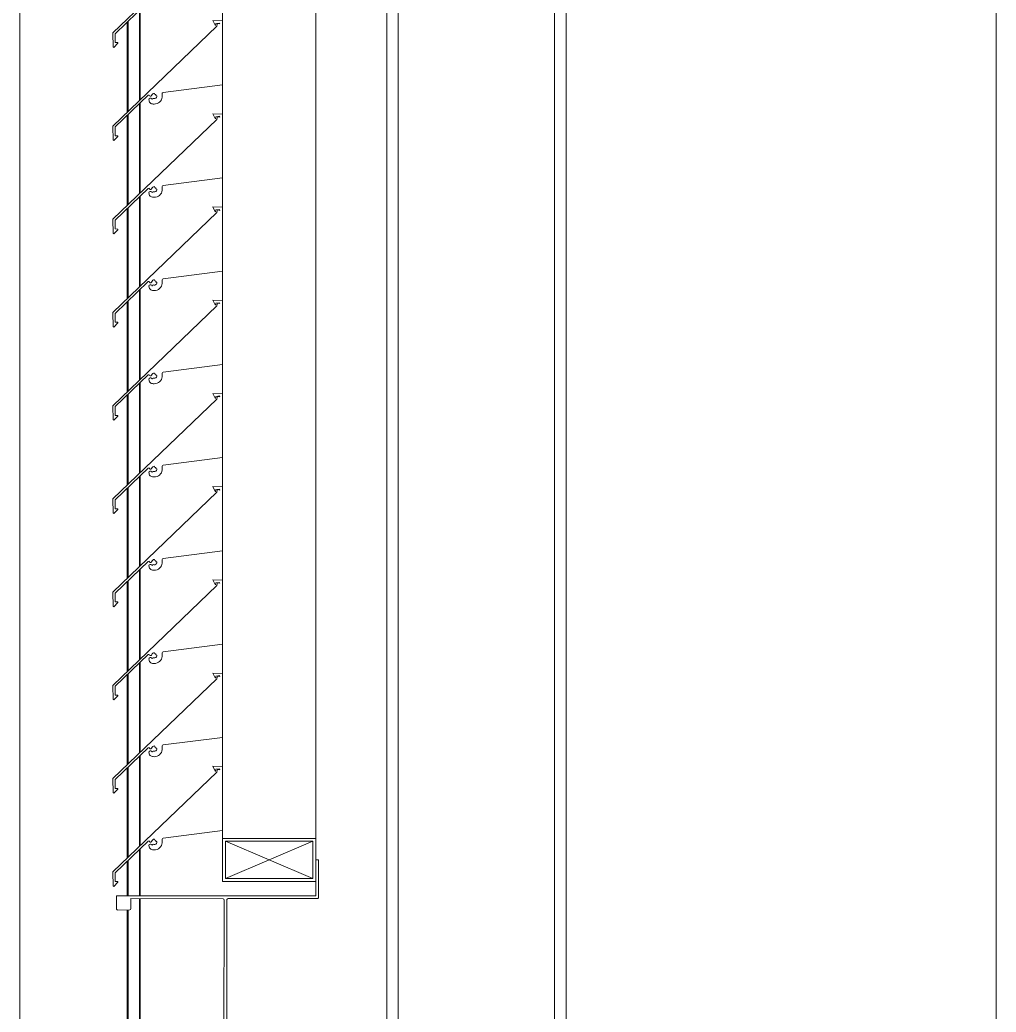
# Model space of a CAD drawing. Header units: millimetres. Extents: x -220592 to 404889, y -217665 to 38245.
# Drawn here: x -984.82 to -978.01, y -1180.74 to -1173.82 of the extents above; entities that cross this region are included whole.
import ezdxf

# ---------------------------------------------------------------- set-up
doc = ezdxf.new("R2010")
doc.units = ezdxf.units.MM
doc.linetypes.add('XKITLINE00', pattern=[0])
doc.layers.add('000 - 0_HIDE_OBJ_FRAMING_DEF_SUB_1', color=7, linetype='Continuous')
doc.layers.add('Part', color=7, linetype='Continuous', lineweight=0)

# ---------------------------------------------------------------- blocks, each defined once
blk = doc.blocks.new('*A13471')
at = {"layer": '000 - 0_HIDE_OBJ_FRAMING_DEF_SUB_1', "color": 7, "linetype": 'XKITLINE00', "lineweight": 0}
blk.add_line((-166.903352, 214.690805), (-166.903352, 242.6885), dxfattribs=at)
blk = doc.blocks.new('*A13473')
at = {"layer": '000 - 0_HIDE_OBJ_FRAMING_DEF_SUB_1', "color": 7, "linetype": 'XKITLINE00', "lineweight": 0}
blk.add_line((-166.903352, 214.690805), (-166.903349, 247.090805), dxfattribs=at)
blk = doc.blocks.new('*A14729')
at = {"layer": 'Part', "color": 7, "linetype": 'XKITLINE00', "lineweight": 0}
for p, q in [((-171.648652, 229.556249), (-171.648652, 242.756135)), ((-172.298652, 242.406131), (-172.298652, 242.610427)), ((-172.298652, 241.756131), (-172.298652, 241.960427)), ((-172.298652, 241.106131), (-172.298652, 241.310427)), ((-172.298652, 240.456131), (-172.298652, 240.660427)), ((-172.298652, 239.806131), (-172.298652, 240.010427)), ((-172.298652, 239.156131), (-172.298652, 239.360427)), ((-172.298652, 238.506131), (-172.298652, 238.710427)), ((-172.298652, 237.856131), (-172.298652, 238.060427)), ((-172.298652, 237.206131), (-172.298652, 237.410427)), ((-172.298652, 236.556131), (-172.298652, 236.760427)), ((-172.298652, 235.906131), (-172.298652, 236.110427)), ((-172.298652, 235.256131), (-172.298652, 235.460427)), ((-172.298652, 234.606131), (-172.298652, 234.810427)), ((-172.298652, 233.956131), (-172.298652, 234.160427)), ((-172.298652, 233.306131), (-172.298652, 233.510427)), ((-172.298652, 232.656131), (-172.298652, 232.860427)), ((-172.298652, 232.006131), (-172.298652, 232.210427)), ((-172.298652, 231.356131), (-172.298652, 231.560427)), ((-172.298652, 230.706131), (-172.298652, 230.910427)), ((-172.298652, 230.056131), (-172.298652, 230.260427)), ((-172.298652, 229.556249), (-172.298652, 229.610427))]:
    blk.add_line(p, q, dxfattribs=at)
blk = doc.blocks.new('*A14736')
at = {"layer": '000 - 0_HIDE_OBJ_FRAMING_DEF_SUB_1', "color": 7, "linetype": 'XKITLINE00', "lineweight": 0}
for p, q in [((-171.153485, 242.190805), (-171.153485, 214.940805)), ((-171.073485, 214.940805), (-171.073485, 242.190805)), ((-169.983485, 214.940805), (-169.983485, 242.190805)), ((-169.903485, 218.690805), (-169.903485, 238.690805))]:
    blk.add_line(p, q, dxfattribs=at)
blk = doc.blocks.new('*A14738')
at = {"layer": 'Part', "color": 7, "linetype": 'XKITLINE00', "lineweight": 0}
for p, q in [((-172.338255, 230.668789), (-173.063377, 229.972543)), ((-172.298462, 230.706123), (-172.366148, 230.708745)), ((-172.366148, 230.708745), (-172.350613, 230.675258)), ((-172.350613, 230.675258), (-172.34549, 230.67567)), ((-172.34549, 230.67567), (-172.345361, 230.687861)), ((-172.345361, 230.687861), (-172.320378, 230.691001)), ((-172.335358, 230.687332), (-172.338255, 230.668789)), ((-172.335358, 230.687332), (-172.318342, 230.684428)), ((-172.320378, 230.691001), (-172.318342, 230.684428)), ((-172.298455, 230.260453), (-172.298462, 230.706123)), ((-172.712461, 230.207423), (-172.298455, 230.260453)), ((-173.048341, 229.966176), (-172.817326, 230.187579)), ((-172.817326, 230.187579), (-172.812166, 230.188671)), ((-172.812166, 230.188671), (-172.808512, 230.184044)), ((-172.808512, 230.184044), (-172.804048, 230.18019)), ((-172.798154, 230.180396), (-172.793971, 230.184553)), ((-172.793971, 230.184553), (-172.790857, 230.192126)), ((-172.790857, 230.192126), (-172.78619, 230.196913)), ((-172.78619, 230.196913), (-172.780114, 230.199703)), ((-172.780114, 230.199703), (-172.773442, 230.200125)), ((-172.773442, 230.200125), (-172.77112, 230.192735)), ((-172.77112, 230.192735), (-172.763955, 230.191791)), ((-172.763955, 230.191791), (-172.765124, 230.184731)), ((-172.765124, 230.184731), (-172.757418, 230.183625)), ((-172.720912, 230.195159), (-172.720672, 230.200681)), ((-172.719426, 230.185025), (-172.720912, 230.195159)), ((-172.720672, 230.200681), (-172.717536, 230.205233)), ((-172.719801, 230.174789), (-172.719426, 230.185025)), ((-172.717536, 230.205233), (-172.712461, 230.207423)), ((-172.810019, 230.162761), (-172.812659, 230.157287)), ((-172.812659, 230.157287), (-172.812163, 230.149517)), ((-172.812163, 230.149517), (-172.810428, 230.144021)), ((-172.810428, 230.144021), (-172.807674, 230.138958)), ((-172.804875, 230.165998), (-172.810019, 230.162761)), ((-172.807674, 230.138958), (-172.804002, 230.134515)), ((-172.798797, 230.16601), (-172.804875, 230.165998)), ((-172.804048, 230.18019), (-172.798154, 230.180396)), ((-172.804002, 230.134515), (-172.799549, 230.130857)), ((-172.799549, 230.130857), (-172.794479, 230.128117)), ((-172.793641, 230.162792), (-172.798797, 230.16601)), ((-172.794479, 230.128117), (-172.788978, 230.126398)), ((-172.790699, 230.15732), (-172.793641, 230.162792)), ((-172.788669, 230.162301), (-172.790699, 230.15732)), ((-172.788978, 230.126398), (-172.78325, 230.125762)), ((-172.783858, 230.164708), (-172.788669, 230.162301)), ((-172.77794, 230.163803), (-172.783858, 230.164708)), ((-172.78325, 230.125762), (-172.776451, 230.125664)), ((-172.77144, 230.164147), (-172.77794, 230.163803)), ((-172.776451, 230.125664), (-172.766238, 230.126449)), ((-172.765472, 230.166745), (-172.77144, 230.164147)), ((-172.766238, 230.126449), (-172.756337, 230.129072)), ((-172.76079, 230.171267), (-172.765472, 230.166745)), ((-172.757988, 230.177141), (-172.76079, 230.171267)), ((-172.757418, 230.183625), (-172.757988, 230.177141)), ((-172.756337, 230.129072), (-172.747074, 230.133445)), ((-172.747074, 230.133445), (-172.738758, 230.139423)), ((-172.738758, 230.139423), (-172.731662, 230.14681)), ((-172.731662, 230.14681), (-172.726022, 230.15536)), ((-172.726022, 230.15536), (-172.722024, 230.16479)), ((-172.722024, 230.16479), (-172.719801, 230.174789)), ((-173.063377, 229.972543), (-173.062824, 229.873392)), ((-173.047999, 229.90483), (-173.048341, 229.966176)), ((-173.062824, 229.873392), (-173.058143, 229.870923)), ((-173.058143, 229.870923), (-173.029494, 229.899812)), ((-173.030579, 229.904733), (-173.047999, 229.90483)), ((-173.029494, 229.899812), (-173.030579, 229.904733))]:
    blk.add_line(p, q, dxfattribs=at)
blk = doc.blocks.new('*A14739')
at = {"layer": 'Part', "color": 7, "linetype": 'XKITLINE00', "lineweight": 0}
for p, q in [((-172.338255, 231.318789), (-173.063377, 230.622543)), ((-172.298462, 231.356123), (-172.366148, 231.358745)), ((-172.366148, 231.358745), (-172.350613, 231.325258)), ((-172.350613, 231.325258), (-172.34549, 231.32567)), ((-172.34549, 231.32567), (-172.345361, 231.337861)), ((-172.345361, 231.337861), (-172.320378, 231.341001)), ((-172.335358, 231.337332), (-172.338255, 231.318789)), ((-172.335358, 231.337332), (-172.318342, 231.334428)), ((-172.320378, 231.341001), (-172.318342, 231.334428)), ((-172.298455, 230.910453), (-172.298462, 231.356123)), ((-172.712461, 230.857423), (-172.298455, 230.910453)), ((-173.048341, 230.616176), (-172.817326, 230.837579)), ((-172.817326, 230.837579), (-172.812166, 230.838671)), ((-172.810019, 230.812761), (-172.812659, 230.807287)), ((-172.812659, 230.807287), (-172.812163, 230.799517)), ((-172.812166, 230.838671), (-172.808512, 230.834044)), ((-172.804875, 230.815998), (-172.810019, 230.812761)), ((-172.808512, 230.834044), (-172.804048, 230.83019)), ((-172.798797, 230.81601), (-172.804875, 230.815998)), ((-172.804048, 230.83019), (-172.798154, 230.830396)), ((-172.793641, 230.812792), (-172.798797, 230.81601)), ((-172.798154, 230.830396), (-172.793971, 230.834553)), ((-172.793971, 230.834553), (-172.790857, 230.842126)), ((-172.790699, 230.80732), (-172.793641, 230.812792)), ((-172.790857, 230.842126), (-172.78619, 230.846913)), ((-172.788669, 230.812301), (-172.790699, 230.80732)), ((-172.783858, 230.814708), (-172.788669, 230.812301)), ((-172.78619, 230.846913), (-172.780114, 230.849703)), ((-172.77794, 230.813803), (-172.783858, 230.814708)), ((-172.780114, 230.849703), (-172.773442, 230.850125)), ((-172.77144, 230.814147), (-172.77794, 230.813803)), ((-172.773442, 230.850125), (-172.77112, 230.842735)), ((-172.765472, 230.816745), (-172.77144, 230.814147)), ((-172.77112, 230.842735), (-172.763955, 230.841791)), ((-172.76079, 230.821267), (-172.765472, 230.816745)), ((-172.763955, 230.841791), (-172.765124, 230.834731)), ((-172.765124, 230.834731), (-172.757418, 230.833625)), ((-172.757988, 230.827141), (-172.76079, 230.821267)), ((-172.757418, 230.833625), (-172.757988, 230.827141)), ((-172.726022, 230.80536), (-172.722024, 230.81479)), ((-172.722024, 230.81479), (-172.719801, 230.824789)), ((-172.720912, 230.845159), (-172.720672, 230.850681)), ((-172.719426, 230.835025), (-172.720912, 230.845159)), ((-172.720672, 230.850681), (-172.717536, 230.855233)), ((-172.719801, 230.824789), (-172.719426, 230.835025)), ((-172.717536, 230.855233), (-172.712461, 230.857423)), ((-172.812163, 230.799517), (-172.810428, 230.794021)), ((-172.810428, 230.794021), (-172.807674, 230.788958)), ((-172.807674, 230.788958), (-172.804002, 230.784515)), ((-172.804002, 230.784515), (-172.799549, 230.780857)), ((-172.799549, 230.780857), (-172.794479, 230.778117)), ((-172.794479, 230.778117), (-172.788978, 230.776398)), ((-172.788978, 230.776398), (-172.78325, 230.775762)), ((-172.78325, 230.775762), (-172.776451, 230.775664)), ((-172.776451, 230.775664), (-172.766238, 230.776449)), ((-172.766238, 230.776449), (-172.756337, 230.779072)), ((-172.756337, 230.779072), (-172.747074, 230.783445)), ((-172.747074, 230.783445), (-172.738758, 230.789423)), ((-172.738758, 230.789423), (-172.731662, 230.79681)), ((-172.731662, 230.79681), (-172.726022, 230.80536)), ((-173.063377, 230.622543), (-173.062824, 230.523392)), ((-173.047999, 230.55483), (-173.048341, 230.616176)), ((-173.058143, 230.520923), (-173.029494, 230.549812)), ((-173.030579, 230.554733), (-173.047999, 230.55483)), ((-173.029494, 230.549812), (-173.030579, 230.554733)), ((-173.062824, 230.523392), (-173.058143, 230.520923))]:
    blk.add_line(p, q, dxfattribs=at)
blk = doc.blocks.new('*A14740')
at = {"layer": 'Part', "color": 7, "linetype": 'XKITLINE00', "lineweight": 0}
for p, q in [((-172.298462, 232.006123), (-172.366148, 232.008745)), ((-172.366148, 232.008745), (-172.350613, 231.975258)), ((-172.34549, 231.97567), (-172.345361, 231.987861)), ((-172.345361, 231.987861), (-172.320378, 231.991001)), ((-172.335358, 231.987332), (-172.338255, 231.968789)), ((-172.335358, 231.987332), (-172.318342, 231.984428)), ((-172.320378, 231.991001), (-172.318342, 231.984428)), ((-172.298455, 231.560453), (-172.298462, 232.006123)), ((-172.338255, 231.968789), (-173.063377, 231.272543)), ((-172.350613, 231.975258), (-172.34549, 231.97567)), ((-172.78619, 231.496913), (-172.780114, 231.499703)), ((-172.780114, 231.499703), (-172.773442, 231.500125)), ((-172.773442, 231.500125), (-172.77112, 231.492735)), ((-172.720912, 231.495159), (-172.720672, 231.500681)), ((-172.720672, 231.500681), (-172.717536, 231.505233)), ((-172.717536, 231.505233), (-172.712461, 231.507423)), ((-172.712461, 231.507423), (-172.298455, 231.560453)), ((-173.048341, 231.266176), (-172.817326, 231.487579)), ((-172.817326, 231.487579), (-172.812166, 231.488671)), ((-172.810019, 231.462761), (-172.812659, 231.457287)), ((-172.812659, 231.457287), (-172.812163, 231.449517)), ((-172.812166, 231.488671), (-172.808512, 231.484044)), ((-172.812163, 231.449517), (-172.810428, 231.444021)), ((-172.810428, 231.444021), (-172.807674, 231.438958)), ((-172.804875, 231.465998), (-172.810019, 231.462761)), ((-172.808512, 231.484044), (-172.804048, 231.48019)), ((-172.807674, 231.438958), (-172.804002, 231.434515)), ((-172.798797, 231.46601), (-172.804875, 231.465998)), ((-172.804048, 231.48019), (-172.798154, 231.480396)), ((-172.804002, 231.434515), (-172.799549, 231.430857)), ((-172.799549, 231.430857), (-172.794479, 231.428117)), ((-172.793641, 231.462792), (-172.798797, 231.46601)), ((-172.798154, 231.480396), (-172.793971, 231.484553)), ((-172.793971, 231.484553), (-172.790857, 231.492126)), ((-172.790699, 231.45732), (-172.793641, 231.462792)), ((-172.790857, 231.492126), (-172.78619, 231.496913)), ((-172.788669, 231.462301), (-172.790699, 231.45732)), ((-172.783858, 231.464708), (-172.788669, 231.462301)), ((-172.77794, 231.463803), (-172.783858, 231.464708)), ((-172.77144, 231.464147), (-172.77794, 231.463803)), ((-172.765472, 231.466745), (-172.77144, 231.464147)), ((-172.77112, 231.492735), (-172.763955, 231.491791)), ((-172.76079, 231.471267), (-172.765472, 231.466745)), ((-172.763955, 231.491791), (-172.765124, 231.484731)), ((-172.765124, 231.484731), (-172.757418, 231.483625)), ((-172.757988, 231.477141), (-172.76079, 231.471267)), ((-172.757418, 231.483625), (-172.757988, 231.477141)), ((-172.756337, 231.429072), (-172.747074, 231.433445)), ((-172.747074, 231.433445), (-172.738758, 231.439423)), ((-172.738758, 231.439423), (-172.731662, 231.44681)), ((-172.731662, 231.44681), (-172.726022, 231.45536)), ((-172.726022, 231.45536), (-172.722024, 231.46479)), ((-172.722024, 231.46479), (-172.719801, 231.474789)), ((-172.719426, 231.485025), (-172.720912, 231.495159)), ((-172.719801, 231.474789), (-172.719426, 231.485025)), ((-172.794479, 231.428117), (-172.788978, 231.426398)), ((-172.788978, 231.426398), (-172.78325, 231.425762)), ((-172.78325, 231.425762), (-172.776451, 231.425664)), ((-172.776451, 231.425664), (-172.766238, 231.426449)), ((-172.766238, 231.426449), (-172.756337, 231.429072)), ((-173.063377, 231.272543), (-173.062824, 231.173392)), ((-173.047999, 231.20483), (-173.048341, 231.266176)), ((-173.062824, 231.173392), (-173.058143, 231.170923)), ((-173.058143, 231.170923), (-173.029494, 231.199812)), ((-173.030579, 231.204733), (-173.047999, 231.20483)), ((-173.029494, 231.199812), (-173.030579, 231.204733))]:
    blk.add_line(p, q, dxfattribs=at)
blk = doc.blocks.new('*A14741')
at = {"layer": 'Part', "color": 7, "linetype": 'XKITLINE00', "lineweight": 0}
for p, q in [((-172.338255, 232.618789), (-173.063377, 231.922543)), ((-172.298462, 232.656123), (-172.366148, 232.658745)), ((-172.366148, 232.658745), (-172.350613, 232.625258)), ((-172.350613, 232.625258), (-172.34549, 232.62567)), ((-172.34549, 232.62567), (-172.345361, 232.637861)), ((-172.345361, 232.637861), (-172.320378, 232.641001)), ((-172.335358, 232.637332), (-172.338255, 232.618789)), ((-172.335358, 232.637332), (-172.318342, 232.634428)), ((-172.320378, 232.641001), (-172.318342, 232.634428)), ((-172.298455, 232.210453), (-172.298462, 232.656123)), ((-172.712461, 232.157423), (-172.298455, 232.210453)), ((-173.048341, 231.916176), (-172.817326, 232.137579)), ((-172.817326, 232.137579), (-172.812166, 232.138671)), ((-172.812166, 232.138671), (-172.808512, 232.134044)), ((-172.808512, 232.134044), (-172.804048, 232.13019)), ((-172.804048, 232.13019), (-172.798154, 232.130396)), ((-172.798154, 232.130396), (-172.793971, 232.134553)), ((-172.793971, 232.134553), (-172.790857, 232.142126)), ((-172.790857, 232.142126), (-172.78619, 232.146913)), ((-172.78619, 232.146913), (-172.780114, 232.149703)), ((-172.780114, 232.149703), (-172.773442, 232.150125)), ((-172.773442, 232.150125), (-172.77112, 232.142735)), ((-172.77112, 232.142735), (-172.763955, 232.141791)), ((-172.76079, 232.121267), (-172.765472, 232.116745)), ((-172.763955, 232.141791), (-172.765124, 232.134731)), ((-172.765124, 232.134731), (-172.757418, 232.133625)), ((-172.757988, 232.127141), (-172.76079, 232.121267)), ((-172.757418, 232.133625), (-172.757988, 232.127141)), ((-172.722024, 232.11479), (-172.719801, 232.124789)), ((-172.720912, 232.145159), (-172.720672, 232.150681)), ((-172.719426, 232.135025), (-172.720912, 232.145159)), ((-172.720672, 232.150681), (-172.717536, 232.155233)), ((-172.719801, 232.124789), (-172.719426, 232.135025)), ((-172.717536, 232.155233), (-172.712461, 232.157423)), ((-172.810019, 232.112761), (-172.812659, 232.107287)), ((-172.812659, 232.107287), (-172.812163, 232.099517)), ((-172.812163, 232.099517), (-172.810428, 232.094021)), ((-172.810428, 232.094021), (-172.807674, 232.088958)), ((-172.804875, 232.115998), (-172.810019, 232.112761)), ((-172.807674, 232.088958), (-172.804002, 232.084515)), ((-172.798797, 232.11601), (-172.804875, 232.115998)), ((-172.804002, 232.084515), (-172.799549, 232.080857)), ((-172.799549, 232.080857), (-172.794479, 232.078117)), ((-172.793641, 232.112792), (-172.798797, 232.11601)), ((-172.794479, 232.078117), (-172.788978, 232.076398)), ((-172.790699, 232.10732), (-172.793641, 232.112792)), ((-172.788669, 232.112301), (-172.790699, 232.10732)), ((-172.788978, 232.076398), (-172.78325, 232.075762)), ((-172.783858, 232.114708), (-172.788669, 232.112301)), ((-172.77794, 232.113803), (-172.783858, 232.114708)), ((-172.78325, 232.075762), (-172.776451, 232.075664)), ((-172.77144, 232.114147), (-172.77794, 232.113803)), ((-172.776451, 232.075664), (-172.766238, 232.076449)), ((-172.765472, 232.116745), (-172.77144, 232.114147)), ((-172.766238, 232.076449), (-172.756337, 232.079072)), ((-172.756337, 232.079072), (-172.747074, 232.083445)), ((-172.747074, 232.083445), (-172.738758, 232.089423)), ((-172.738758, 232.089423), (-172.731662, 232.09681)), ((-172.731662, 232.09681), (-172.726022, 232.10536)), ((-172.726022, 232.10536), (-172.722024, 232.11479)), ((-173.063377, 231.922543), (-173.062824, 231.823392)), ((-173.047999, 231.85483), (-173.048341, 231.916176)), ((-173.058143, 231.820923), (-173.029494, 231.849812)), ((-173.030579, 231.854733), (-173.047999, 231.85483)), ((-173.029494, 231.849812), (-173.030579, 231.854733)), ((-173.062824, 231.823392), (-173.058143, 231.820923))]:
    blk.add_line(p, q, dxfattribs=at)
blk = doc.blocks.new('*A14742')
at = {"layer": 'Part', "color": 7, "linetype": 'XKITLINE00', "lineweight": 0}
for p, q in [((-172.298462, 233.306123), (-172.366148, 233.308745)), ((-172.366148, 233.308745), (-172.350613, 233.275258)), ((-172.298455, 232.860453), (-172.298462, 233.306123)), ((-172.338255, 233.268789), (-173.063377, 232.572543)), ((-172.350613, 233.275258), (-172.34549, 233.27567)), ((-172.34549, 233.27567), (-172.345361, 233.287861)), ((-172.345361, 233.287861), (-172.320378, 233.291001)), ((-172.335358, 233.287332), (-172.338255, 233.268789)), ((-172.335358, 233.287332), (-172.318342, 233.284428)), ((-172.320378, 233.291001), (-172.318342, 233.284428)), ((-172.712461, 232.807423), (-172.298455, 232.860453)), ((-173.048341, 232.566176), (-172.817326, 232.787579)), ((-172.817326, 232.787579), (-172.812166, 232.788671)), ((-172.810019, 232.762761), (-172.812659, 232.757287)), ((-172.812659, 232.757287), (-172.812163, 232.749517)), ((-172.812166, 232.788671), (-172.808512, 232.784044)), ((-172.812163, 232.749517), (-172.810428, 232.744021)), ((-172.810428, 232.744021), (-172.807674, 232.738958)), ((-172.804875, 232.765998), (-172.810019, 232.762761)), ((-172.808512, 232.784044), (-172.804048, 232.78019)), ((-172.798797, 232.76601), (-172.804875, 232.765998)), ((-172.804048, 232.78019), (-172.798154, 232.780396)), ((-172.793641, 232.762792), (-172.798797, 232.76601)), ((-172.798154, 232.780396), (-172.793971, 232.784553)), ((-172.793971, 232.784553), (-172.790857, 232.792126)), ((-172.790699, 232.75732), (-172.793641, 232.762792)), ((-172.790857, 232.792126), (-172.78619, 232.796913)), ((-172.788669, 232.762301), (-172.790699, 232.75732)), ((-172.783858, 232.764708), (-172.788669, 232.762301)), ((-172.78619, 232.796913), (-172.780114, 232.799703)), ((-172.77794, 232.763803), (-172.783858, 232.764708)), ((-172.780114, 232.799703), (-172.773442, 232.800125)), ((-172.77144, 232.764147), (-172.77794, 232.763803)), ((-172.773442, 232.800125), (-172.77112, 232.792735)), ((-172.765472, 232.766745), (-172.77144, 232.764147)), ((-172.77112, 232.792735), (-172.763955, 232.791791)), ((-172.76079, 232.771267), (-172.765472, 232.766745)), ((-172.763955, 232.791791), (-172.765124, 232.784731)), ((-172.765124, 232.784731), (-172.757418, 232.783625)), ((-172.757988, 232.777141), (-172.76079, 232.771267)), ((-172.757418, 232.783625), (-172.757988, 232.777141)), ((-172.738758, 232.739423), (-172.731662, 232.74681)), ((-172.731662, 232.74681), (-172.726022, 232.75536)), ((-172.726022, 232.75536), (-172.722024, 232.76479)), ((-172.722024, 232.76479), (-172.719801, 232.774789)), ((-172.720912, 232.795159), (-172.720672, 232.800681)), ((-172.719426, 232.785025), (-172.720912, 232.795159)), ((-172.720672, 232.800681), (-172.717536, 232.805233)), ((-172.719801, 232.774789), (-172.719426, 232.785025)), ((-172.717536, 232.805233), (-172.712461, 232.807423)), ((-172.807674, 232.738958), (-172.804002, 232.734515)), ((-172.804002, 232.734515), (-172.799549, 232.730857)), ((-172.799549, 232.730857), (-172.794479, 232.728117)), ((-172.794479, 232.728117), (-172.788978, 232.726398)), ((-172.788978, 232.726398), (-172.78325, 232.725762)), ((-172.78325, 232.725762), (-172.776451, 232.725664)), ((-172.776451, 232.725664), (-172.766238, 232.726449)), ((-172.766238, 232.726449), (-172.756337, 232.729072)), ((-172.756337, 232.729072), (-172.747074, 232.733445)), ((-172.747074, 232.733445), (-172.738758, 232.739423)), ((-173.063377, 232.572543), (-173.062824, 232.473392)), ((-173.047999, 232.50483), (-173.048341, 232.566176)), ((-173.062824, 232.473392), (-173.058143, 232.470923)), ((-173.058143, 232.470923), (-173.029494, 232.499812)), ((-173.030579, 232.504733), (-173.047999, 232.50483)), ((-173.029494, 232.499812), (-173.030579, 232.504733))]:
    blk.add_line(p, q, dxfattribs=at)
blk = doc.blocks.new('*A14743')
at = {"layer": 'Part', "color": 7, "linetype": 'XKITLINE00', "lineweight": 0}
for p, q in [((-172.298462, 233.956123), (-172.366148, 233.958745)), ((-172.366148, 233.958745), (-172.350613, 233.925258)), ((-172.350613, 233.925258), (-172.34549, 233.92567)), ((-172.34549, 233.92567), (-172.345361, 233.937861)), ((-172.345361, 233.937861), (-172.320378, 233.941001)), ((-172.335358, 233.937332), (-172.338255, 233.918789)), ((-172.335358, 233.937332), (-172.318342, 233.934428)), ((-172.320378, 233.941001), (-172.318342, 233.934428)), ((-172.298455, 233.510453), (-172.298462, 233.956123)), ((-172.338255, 233.918789), (-173.063377, 233.222543)), ((-172.712461, 233.457423), (-172.298455, 233.510453)), ((-173.048341, 233.216176), (-172.817326, 233.437579)), ((-172.817326, 233.437579), (-172.812166, 233.438671)), ((-172.812166, 233.438671), (-172.808512, 233.434044)), ((-172.793971, 233.434553), (-172.790857, 233.442126)), ((-172.790857, 233.442126), (-172.78619, 233.446913)), ((-172.78619, 233.446913), (-172.780114, 233.449703)), ((-172.780114, 233.449703), (-172.773442, 233.450125)), ((-172.773442, 233.450125), (-172.77112, 233.442735)), ((-172.77112, 233.442735), (-172.763955, 233.441791)), ((-172.763955, 233.441791), (-172.765124, 233.434731)), ((-172.720912, 233.445159), (-172.720672, 233.450681)), ((-172.719426, 233.435025), (-172.720912, 233.445159)), ((-172.720672, 233.450681), (-172.717536, 233.455233)), ((-172.717536, 233.455233), (-172.712461, 233.457423)), ((-172.810019, 233.412761), (-172.812659, 233.407287)), ((-172.812659, 233.407287), (-172.812163, 233.399517)), ((-172.812163, 233.399517), (-172.810428, 233.394021)), ((-172.810428, 233.394021), (-172.807674, 233.388958)), ((-172.804875, 233.415998), (-172.810019, 233.412761)), ((-172.808512, 233.434044), (-172.804048, 233.43019)), ((-172.807674, 233.388958), (-172.804002, 233.384515)), ((-172.798797, 233.41601), (-172.804875, 233.415998)), ((-172.804048, 233.43019), (-172.798154, 233.430396)), ((-172.804002, 233.384515), (-172.799549, 233.380857)), ((-172.799549, 233.380857), (-172.794479, 233.378117)), ((-172.793641, 233.412792), (-172.798797, 233.41601)), ((-172.798154, 233.430396), (-172.793971, 233.434553)), ((-172.794479, 233.378117), (-172.788978, 233.376398)), ((-172.790699, 233.40732), (-172.793641, 233.412792)), ((-172.788669, 233.412301), (-172.790699, 233.40732)), ((-172.788978, 233.376398), (-172.78325, 233.375762)), ((-172.783858, 233.414708), (-172.788669, 233.412301)), ((-172.77794, 233.413803), (-172.783858, 233.414708)), ((-172.78325, 233.375762), (-172.776451, 233.375664)), ((-172.77144, 233.414147), (-172.77794, 233.413803)), ((-172.776451, 233.375664), (-172.766238, 233.376449)), ((-172.765472, 233.416745), (-172.77144, 233.414147)), ((-172.766238, 233.376449), (-172.756337, 233.379072)), ((-172.76079, 233.421267), (-172.765472, 233.416745)), ((-172.765124, 233.434731), (-172.757418, 233.433625)), ((-172.757988, 233.427141), (-172.76079, 233.421267)), ((-172.757418, 233.433625), (-172.757988, 233.427141)), ((-172.756337, 233.379072), (-172.747074, 233.383445)), ((-172.747074, 233.383445), (-172.738758, 233.389423)), ((-172.738758, 233.389423), (-172.731662, 233.39681)), ((-172.731662, 233.39681), (-172.726022, 233.40536)), ((-172.726022, 233.40536), (-172.722024, 233.41479)), ((-172.722024, 233.41479), (-172.719801, 233.424789)), ((-172.719801, 233.424789), (-172.719426, 233.435025)), ((-173.063377, 233.222543), (-173.062824, 233.123392)), ((-173.047999, 233.15483), (-173.048341, 233.216176)), ((-173.062824, 233.123392), (-173.058143, 233.120923)), ((-173.058143, 233.120923), (-173.029494, 233.149812)), ((-173.030579, 233.154733), (-173.047999, 233.15483)), ((-173.029494, 233.149812), (-173.030579, 233.154733))]:
    blk.add_line(p, q, dxfattribs=at)
blk = doc.blocks.new('*A14744')
at = {"layer": 'Part', "color": 7, "linetype": 'XKITLINE00', "lineweight": 0}
for p, q in [((-172.338255, 234.568789), (-173.063377, 233.872543)), ((-172.298462, 234.606123), (-172.366148, 234.608745)), ((-172.366148, 234.608745), (-172.350613, 234.575258)), ((-172.350613, 234.575258), (-172.34549, 234.57567)), ((-172.34549, 234.57567), (-172.345361, 234.587861)), ((-172.345361, 234.587861), (-172.320378, 234.591001)), ((-172.335358, 234.587332), (-172.338255, 234.568789)), ((-172.335358, 234.587332), (-172.318342, 234.584428)), ((-172.320378, 234.591001), (-172.318342, 234.584428)), ((-172.298455, 234.160453), (-172.298462, 234.606123)), ((-172.712461, 234.107423), (-172.298455, 234.160453)), ((-173.048341, 233.866176), (-172.817326, 234.087579)), ((-172.817326, 234.087579), (-172.812166, 234.088671)), ((-172.810019, 234.062761), (-172.812659, 234.057287)), ((-172.812166, 234.088671), (-172.808512, 234.084044)), ((-172.804875, 234.065998), (-172.810019, 234.062761)), ((-172.808512, 234.084044), (-172.804048, 234.08019)), ((-172.798797, 234.06601), (-172.804875, 234.065998)), ((-172.804048, 234.08019), (-172.798154, 234.080396)), ((-172.793641, 234.062792), (-172.798797, 234.06601)), ((-172.798154, 234.080396), (-172.793971, 234.084553)), ((-172.793971, 234.084553), (-172.790857, 234.092126)), ((-172.790699, 234.05732), (-172.793641, 234.062792)), ((-172.790857, 234.092126), (-172.78619, 234.096913)), ((-172.788669, 234.062301), (-172.790699, 234.05732)), ((-172.783858, 234.064708), (-172.788669, 234.062301)), ((-172.78619, 234.096913), (-172.780114, 234.099703)), ((-172.77794, 234.063803), (-172.783858, 234.064708)), ((-172.780114, 234.099703), (-172.773442, 234.100125)), ((-172.77144, 234.064147), (-172.77794, 234.063803)), ((-172.773442, 234.100125), (-172.77112, 234.092735)), ((-172.765472, 234.066745), (-172.77144, 234.064147)), ((-172.77112, 234.092735), (-172.763955, 234.091791)), ((-172.76079, 234.071267), (-172.765472, 234.066745)), ((-172.763955, 234.091791), (-172.765124, 234.084731)), ((-172.765124, 234.084731), (-172.757418, 234.083625)), ((-172.757988, 234.077141), (-172.76079, 234.071267)), ((-172.757418, 234.083625), (-172.757988, 234.077141)), ((-172.726022, 234.05536), (-172.722024, 234.06479)), ((-172.722024, 234.06479), (-172.719801, 234.074789)), ((-172.720912, 234.095159), (-172.720672, 234.100681)), ((-172.719426, 234.085025), (-172.720912, 234.095159)), ((-172.720672, 234.100681), (-172.717536, 234.105233)), ((-172.719801, 234.074789), (-172.719426, 234.085025)), ((-172.717536, 234.105233), (-172.712461, 234.107423)), ((-172.812659, 234.057287), (-172.812163, 234.049517)), ((-172.812163, 234.049517), (-172.810428, 234.044021)), ((-172.810428, 234.044021), (-172.807674, 234.038958)), ((-172.807674, 234.038958), (-172.804002, 234.034515)), ((-172.804002, 234.034515), (-172.799549, 234.030857)), ((-172.799549, 234.030857), (-172.794479, 234.028117)), ((-172.794479, 234.028117), (-172.788978, 234.026398)), ((-172.788978, 234.026398), (-172.78325, 234.025762)), ((-172.78325, 234.025762), (-172.776451, 234.025664)), ((-172.776451, 234.025664), (-172.766238, 234.026449)), ((-172.766238, 234.026449), (-172.756337, 234.029072)), ((-172.756337, 234.029072), (-172.747074, 234.033445)), ((-172.747074, 234.033445), (-172.738758, 234.039423)), ((-172.738758, 234.039423), (-172.731662, 234.04681)), ((-172.731662, 234.04681), (-172.726022, 234.05536)), ((-173.063377, 233.872543), (-173.062824, 233.773392)), ((-173.047999, 233.80483), (-173.048341, 233.866176)), ((-173.058143, 233.770923), (-173.029494, 233.799812)), ((-173.030579, 233.804733), (-173.047999, 233.80483)), ((-173.029494, 233.799812), (-173.030579, 233.804733)), ((-173.062824, 233.773392), (-173.058143, 233.770923))]:
    blk.add_line(p, q, dxfattribs=at)
blk = doc.blocks.new('*A14745')
at = {"layer": 'Part', "color": 7, "linetype": 'XKITLINE00', "lineweight": 0}
for p, q in [((-172.298462, 235.256123), (-172.366148, 235.258745)), ((-172.366148, 235.258745), (-172.350613, 235.225258)), ((-172.34549, 235.22567), (-172.345361, 235.237861)), ((-172.345361, 235.237861), (-172.320378, 235.241001)), ((-172.335358, 235.237332), (-172.338255, 235.218789)), ((-172.335358, 235.237332), (-172.318342, 235.234428)), ((-172.320378, 235.241001), (-172.318342, 235.234428)), ((-172.298455, 234.810453), (-172.298462, 235.256123)), ((-172.338255, 235.218789), (-173.063377, 234.522543)), ((-172.350613, 235.225258), (-172.34549, 235.22567)), ((-172.720912, 234.745159), (-172.720672, 234.750681)), ((-172.720672, 234.750681), (-172.717536, 234.755233)), ((-172.717536, 234.755233), (-172.712461, 234.757423)), ((-172.712461, 234.757423), (-172.298455, 234.810453)), ((-173.048341, 234.516176), (-172.817326, 234.737579)), ((-172.817326, 234.737579), (-172.812166, 234.738671)), ((-172.810019, 234.712761), (-172.812659, 234.707287)), ((-172.812659, 234.707287), (-172.812163, 234.699517)), ((-172.812166, 234.738671), (-172.808512, 234.734044)), ((-172.812163, 234.699517), (-172.810428, 234.694021)), ((-172.810428, 234.694021), (-172.807674, 234.688958)), ((-172.804875, 234.715998), (-172.810019, 234.712761)), ((-172.808512, 234.734044), (-172.804048, 234.73019)), ((-172.807674, 234.688958), (-172.804002, 234.684515)), ((-172.798797, 234.71601), (-172.804875, 234.715998)), ((-172.804048, 234.73019), (-172.798154, 234.730396)), ((-172.804002, 234.684515), (-172.799549, 234.680857)), ((-172.793641, 234.712792), (-172.798797, 234.71601)), ((-172.798154, 234.730396), (-172.793971, 234.734553)), ((-172.793971, 234.734553), (-172.790857, 234.742126)), ((-172.790699, 234.70732), (-172.793641, 234.712792)), ((-172.790857, 234.742126), (-172.78619, 234.746913)), ((-172.788669, 234.712301), (-172.790699, 234.70732)), ((-172.783858, 234.714708), (-172.788669, 234.712301)), ((-172.78619, 234.746913), (-172.780114, 234.749703)), ((-172.77794, 234.713803), (-172.783858, 234.714708)), ((-172.780114, 234.749703), (-172.773442, 234.750125)), ((-172.77144, 234.714147), (-172.77794, 234.713803)), ((-172.773442, 234.750125), (-172.77112, 234.742735)), ((-172.765472, 234.716745), (-172.77144, 234.714147)), ((-172.77112, 234.742735), (-172.763955, 234.741791)), ((-172.76079, 234.721267), (-172.765472, 234.716745)), ((-172.763955, 234.741791), (-172.765124, 234.734731)), ((-172.765124, 234.734731), (-172.757418, 234.733625)), ((-172.757988, 234.727141), (-172.76079, 234.721267)), ((-172.757418, 234.733625), (-172.757988, 234.727141)), ((-172.756337, 234.679072), (-172.747074, 234.683445)), ((-172.747074, 234.683445), (-172.738758, 234.689423)), ((-172.738758, 234.689423), (-172.731662, 234.69681)), ((-172.731662, 234.69681), (-172.726022, 234.70536)), ((-172.726022, 234.70536), (-172.722024, 234.71479)), ((-172.722024, 234.71479), (-172.719801, 234.724789)), ((-172.719426, 234.735025), (-172.720912, 234.745159)), ((-172.719801, 234.724789), (-172.719426, 234.735025)), ((-172.799549, 234.680857), (-172.794479, 234.678117)), ((-172.794479, 234.678117), (-172.788978, 234.676398)), ((-172.788978, 234.676398), (-172.78325, 234.675762)), ((-172.78325, 234.675762), (-172.776451, 234.675664)), ((-172.776451, 234.675664), (-172.766238, 234.676449)), ((-172.766238, 234.676449), (-172.756337, 234.679072)), ((-173.063377, 234.522543), (-173.062824, 234.423392)), ((-173.047999, 234.45483), (-173.048341, 234.516176)), ((-173.062824, 234.423392), (-173.058143, 234.420923)), ((-173.058143, 234.420923), (-173.029494, 234.449812)), ((-173.030579, 234.454733), (-173.047999, 234.45483)), ((-173.029494, 234.449812), (-173.030579, 234.454733))]:
    blk.add_line(p, q, dxfattribs=at)
blk = doc.blocks.new('*A14746')
at = {"layer": 'Part', "color": 7, "linetype": 'XKITLINE00', "lineweight": 0}
for p, q in [((-172.298652, 229.256249), (-172.298652, 229.556249)), ((-171.648652, 229.556249), (-172.298652, 229.556249)), ((-172.278652, 229.276249), (-171.668652, 229.536249)), ((-172.278652, 229.536249), (-171.668652, 229.276249)), ((-172.278652, 229.276249), (-172.278652, 229.536249)), ((-172.278652, 229.536249), (-171.668652, 229.536249)), ((-171.668652, 229.536249), (-171.668652, 229.276249)), ((-171.648652, 229.256249), (-171.648652, 229.556249)), ((-172.298652, 229.256249), (-171.648652, 229.256249)), ((-171.668652, 229.276249), (-172.278652, 229.276249))]:
    blk.add_line(p, q, dxfattribs=at)
blk = doc.blocks.new('*A14747')
at = {"layer": 'Part', "color": 7, "linetype": 'XKITLINE00', "lineweight": 0}
for p, q in [((-171.648937, 229.40603), (-171.648981, 229.15603)), ((-171.628937, 229.406027), (-171.648937, 229.40603)), ((-171.628982, 229.146027), (-171.628937, 229.406027)), ((-171.648981, 229.15603), (-173.03898, 229.156273)), ((-173.03898, 229.156273), (-173.038236, 229.062446)), ((-172.938996, 229.066255), (-172.938984, 229.136255)), ((-172.938984, 229.136255), (-172.295157, 229.135382)), ((-172.295157, 229.135382), (-172.29067, 229.131698)), ((-172.29067, 229.131698), (-172.288986, 229.126142)), ((-172.288986, 229.126142), (-172.289912, 228.182315)), ((-172.26915, 228.186138), (-172.268986, 229.126138)), ((-172.268986, 229.126138), (-172.268224, 229.129965)), ((-172.268224, 229.129965), (-172.26454, 229.134452)), ((-172.26454, 229.134452), (-172.258984, 229.136137)), ((-172.258984, 229.136137), (-171.635157, 229.136789)), ((-171.635157, 229.136789), (-171.630669, 229.140471)), ((-171.630669, 229.140471), (-171.628982, 229.146027)), ((-173.038236, 229.062446), (-173.034553, 229.057957)), ((-173.034553, 229.057957), (-173.028998, 229.056271)), ((-173.028998, 229.056271), (-172.945171, 229.057018)), ((-172.945171, 229.057018), (-172.940682, 229.0607)), ((-172.940682, 229.0607), (-172.938996, 229.066255)), ((-173.037453, 228.251828), (-173.039139, 228.246273)), ((-173.032965, 228.25551), (-173.037453, 228.251828)), ((-172.949138, 228.256257), (-173.032965, 228.25551)), ((-172.943582, 228.254571), (-172.949138, 228.256257)), ((-172.9399, 228.250082), (-172.943582, 228.254571)), ((-172.939152, 228.176255), (-172.9399, 228.250082)), ((-173.039139, 228.246273), (-173.039155, 228.156273)), ((-172.293596, 228.177828), (-172.299152, 228.176144)), ((-172.289912, 228.182315), (-172.293596, 228.177828)), ((-172.267465, 228.180582), (-172.26915, 228.186138)), ((-172.262978, 228.176899), (-172.267465, 228.180582)), ((-173.039155, 228.156273), (-171.649155, 228.15603)), ((-172.299152, 228.176144), (-172.939152, 228.176255)), ((-171.639152, 228.176028), (-172.262978, 228.176899)), ((-171.649155, 228.15603), (-171.649199, 227.90603)), ((-171.633596, 228.174342), (-171.639152, 228.176028)), ((-171.629914, 228.169854), (-171.633596, 228.174342)), ((-171.629199, 227.906027), (-171.629914, 228.169854)), ((-171.649199, 227.90603), (-171.629199, 227.906027))]:
    blk.add_line(p, q, dxfattribs=at)
blk = doc.blocks.new('*A14748')
at = {"layer": '000 - 0_HIDE_OBJ_FRAMING_DEF_SUB_1', "color": 7, "linetype": 'XKITLINE00', "lineweight": 0}
for p, q in [((-173.713199, 222.288511), (-173.713199, 240.088511)), ((-172.87913, 234.699453), (-172.87913, 235.328347)), ((-172.873025, 234.705315), (-172.873025, 235.334198)), ((-172.964598, 234.617389), (-172.964598, 235.246435)), ((-172.958493, 234.62325), (-172.958493, 235.252286)), ((-172.873025, 234.055315), (-172.873025, 234.684198)), ((-172.87913, 234.049453), (-172.87913, 234.678347)), ((-172.964598, 233.967389), (-172.964598, 234.596435)), ((-172.958493, 233.97325), (-172.958493, 234.602286)), ((-172.87913, 233.399453), (-172.87913, 234.028347)), ((-172.873025, 233.405315), (-172.873025, 234.034198)), ((-172.964598, 233.317389), (-172.964598, 233.946435)), ((-172.958493, 233.32325), (-172.958493, 233.952286)), ((-172.87913, 232.749453), (-172.87913, 233.378347)), ((-172.873025, 232.755315), (-172.873025, 233.384198)), ((-172.958493, 232.67325), (-172.958493, 233.302286)), ((-172.964598, 232.667389), (-172.964598, 233.296435)), ((-172.87913, 232.099453), (-172.87913, 232.728347)), ((-172.873025, 232.105315), (-172.873025, 232.734198)), ((-172.964598, 232.017389), (-172.964598, 232.646435)), ((-172.958493, 232.02325), (-172.958493, 232.652286)), ((-172.87913, 231.449453), (-172.87913, 232.078347)), ((-172.873025, 231.455315), (-172.873025, 232.084198)), ((-172.964598, 231.367389), (-172.964598, 231.996435)), ((-172.958493, 231.37325), (-172.958493, 232.002286)), ((-172.873025, 230.805315), (-172.873025, 231.434198)), ((-172.87913, 230.799453), (-172.87913, 231.428347)), ((-172.964598, 230.717389), (-172.964598, 231.346435)), ((-172.958493, 230.72325), (-172.958493, 231.352286)), ((-172.87913, 230.149453), (-172.87913, 230.778347)), ((-172.873025, 230.155315), (-172.873025, 230.784198)), ((-172.964598, 230.067389), (-172.964598, 230.696435)), ((-172.958493, 230.07325), (-172.958493, 230.702286)), ((-172.87913, 229.499453), (-172.87913, 230.128347)), ((-172.873025, 229.505315), (-172.873025, 230.134198)), ((-172.964598, 229.417389), (-172.964598, 230.046435)), ((-172.958493, 229.42325), (-172.958493, 230.052286)), ((-172.87913, 229.156245), (-172.87913, 229.478347)), ((-172.873025, 229.156244), (-172.873025, 229.484198)), ((-172.964598, 229.15626), (-172.964598, 229.396435)), ((-172.958493, 229.156259), (-172.958493, 229.402286)), ((-172.87913, 228.176245), (-172.87913, 229.136174)), ((-172.873025, 228.176244), (-172.873025, 229.136166)), ((-172.964598, 228.256119), (-172.964598, 229.056845)), ((-172.958493, 228.256174), (-172.958493, 229.056899))]:
    blk.add_line(p, q, dxfattribs=at)
blk = doc.blocks.new('*A14786')
at = {"layer": 'Part', "color": 7, "linetype": 'XKITLINE00', "lineweight": 0}
for p, q in [((-172.338255, 235.868789), (-173.063377, 235.172543)), ((-172.298462, 235.906123), (-172.366148, 235.908745)), ((-172.366148, 235.908745), (-172.350613, 235.875258)), ((-172.350613, 235.875258), (-172.34549, 235.87567)), ((-172.34549, 235.87567), (-172.345361, 235.887861)), ((-172.345361, 235.887861), (-172.320378, 235.891001)), ((-172.335358, 235.887332), (-172.338255, 235.868789)), ((-172.335358, 235.887332), (-172.318342, 235.884428)), ((-172.320378, 235.891001), (-172.318342, 235.884428)), ((-172.298455, 235.460453), (-172.298462, 235.906123)), ((-172.712461, 235.407423), (-172.298455, 235.460453)), ((-173.048341, 235.166176), (-172.817326, 235.387579)), ((-172.817326, 235.387579), (-172.812166, 235.388671)), ((-172.812166, 235.388671), (-172.808512, 235.384044)), ((-172.808512, 235.384044), (-172.804048, 235.38019)), ((-172.804048, 235.38019), (-172.798154, 235.380396)), ((-172.798154, 235.380396), (-172.793971, 235.384553)), ((-172.793971, 235.384553), (-172.790857, 235.392126)), ((-172.790857, 235.392126), (-172.78619, 235.396913)), ((-172.78619, 235.396913), (-172.780114, 235.399703)), ((-172.780114, 235.399703), (-172.773442, 235.400125)), ((-172.773442, 235.400125), (-172.77112, 235.392735)), ((-172.77112, 235.392735), (-172.763955, 235.391791)), ((-172.763955, 235.391791), (-172.765124, 235.384731)), ((-172.765124, 235.384731), (-172.757418, 235.383625)), ((-172.757988, 235.377141), (-172.76079, 235.371267)), ((-172.757418, 235.383625), (-172.757988, 235.377141)), ((-172.722024, 235.36479), (-172.719801, 235.374789)), ((-172.720912, 235.395159), (-172.720672, 235.400681)), ((-172.719426, 235.385025), (-172.720912, 235.395159)), ((-172.720672, 235.400681), (-172.717536, 235.405233)), ((-172.719801, 235.374789), (-172.719426, 235.385025)), ((-172.717536, 235.405233), (-172.712461, 235.407423)), ((-172.810019, 235.362761), (-172.812659, 235.357287)), ((-172.812659, 235.357287), (-172.812163, 235.349517)), ((-172.812163, 235.349517), (-172.810428, 235.344021)), ((-172.810428, 235.344021), (-172.807674, 235.338958)), ((-172.804875, 235.365998), (-172.810019, 235.362761)), ((-172.807674, 235.338958), (-172.804002, 235.334515)), ((-172.798797, 235.36601), (-172.804875, 235.365998)), ((-172.804002, 235.334515), (-172.799549, 235.330857)), ((-172.799549, 235.330857), (-172.794479, 235.328117)), ((-172.793641, 235.362792), (-172.798797, 235.36601)), ((-172.794479, 235.328117), (-172.788978, 235.326398)), ((-172.790699, 235.35732), (-172.793641, 235.362792)), ((-172.788669, 235.362301), (-172.790699, 235.35732)), ((-172.788978, 235.326398), (-172.78325, 235.325762)), ((-172.783858, 235.364708), (-172.788669, 235.362301)), ((-172.77794, 235.363803), (-172.783858, 235.364708)), ((-172.78325, 235.325762), (-172.776451, 235.325664)), ((-172.77144, 235.364147), (-172.77794, 235.363803)), ((-172.776451, 235.325664), (-172.766238, 235.326449)), ((-172.765472, 235.366745), (-172.77144, 235.364147)), ((-172.766238, 235.326449), (-172.756337, 235.329072)), ((-172.76079, 235.371267), (-172.765472, 235.366745)), ((-172.756337, 235.329072), (-172.747074, 235.333445)), ((-172.747074, 235.333445), (-172.738758, 235.339423)), ((-172.738758, 235.339423), (-172.731662, 235.34681)), ((-172.731662, 235.34681), (-172.726022, 235.35536)), ((-172.726022, 235.35536), (-172.722024, 235.36479)), ((-173.063377, 235.172543), (-173.062824, 235.073392)), ((-173.047999, 235.10483), (-173.048341, 235.166176)), ((-173.058143, 235.070923), (-173.029494, 235.099812)), ((-173.030579, 235.104733), (-173.047999, 235.10483)), ((-173.029494, 235.099812), (-173.030579, 235.104733)), ((-173.062824, 235.073392), (-173.058143, 235.070923))]:
    blk.add_line(p, q, dxfattribs=at)
blk = doc.blocks.new('*A14846')
at = {"layer": 'Part', "color": 7, "linetype": 'XKITLINE00', "lineweight": 0}
for p, q in [((-172.298462, 230.056123), (-172.366148, 230.058745)), ((-172.366148, 230.058745), (-172.350613, 230.025258)), ((-172.298455, 229.610453), (-172.298462, 230.056123)), ((-172.338255, 230.018789), (-173.063377, 229.322543)), ((-172.350613, 230.025258), (-172.34549, 230.02567)), ((-172.34549, 230.02567), (-172.345361, 230.037861)), ((-172.345361, 230.037861), (-172.320378, 230.041001)), ((-172.335358, 230.037332), (-172.338255, 230.018789)), ((-172.335358, 230.037332), (-172.318342, 230.034428)), ((-172.320378, 230.041001), (-172.318342, 230.034428)), ((-172.712461, 229.557423), (-172.298455, 229.610453)), ((-173.048341, 229.316176), (-172.817326, 229.537579)), ((-172.817326, 229.537579), (-172.812166, 229.538671)), ((-172.810019, 229.512761), (-172.812659, 229.507287)), ((-172.812659, 229.507287), (-172.812163, 229.499517)), ((-172.812166, 229.538671), (-172.808512, 229.534044)), ((-172.812163, 229.499517), (-172.810428, 229.494021)), ((-172.810428, 229.494021), (-172.807674, 229.488958)), ((-172.804875, 229.515998), (-172.810019, 229.512761)), ((-172.808512, 229.534044), (-172.804048, 229.53019)), ((-172.798797, 229.51601), (-172.804875, 229.515998)), ((-172.804048, 229.53019), (-172.798154, 229.530396)), ((-172.793641, 229.512792), (-172.798797, 229.51601)), ((-172.798154, 229.530396), (-172.793971, 229.534553)), ((-172.793971, 229.534553), (-172.790857, 229.542126)), ((-172.790699, 229.50732), (-172.793641, 229.512792)), ((-172.790857, 229.542126), (-172.78619, 229.546913)), ((-172.788669, 229.512301), (-172.790699, 229.50732)), ((-172.783858, 229.514708), (-172.788669, 229.512301)), ((-172.78619, 229.546913), (-172.780114, 229.549703)), ((-172.77794, 229.513803), (-172.783858, 229.514708)), ((-172.780114, 229.549703), (-172.773442, 229.550125)), ((-172.77144, 229.514147), (-172.77794, 229.513803)), ((-172.773442, 229.550125), (-172.77112, 229.542735)), ((-172.765472, 229.516745), (-172.77144, 229.514147)), ((-172.77112, 229.542735), (-172.763955, 229.541791)), ((-172.76079, 229.521267), (-172.765472, 229.516745)), ((-172.763955, 229.541791), (-172.765124, 229.534731)), ((-172.765124, 229.534731), (-172.757418, 229.533625)), ((-172.757988, 229.527141), (-172.76079, 229.521267)), ((-172.757418, 229.533625), (-172.757988, 229.527141)), ((-172.738758, 229.489423), (-172.731662, 229.49681)), ((-172.731662, 229.49681), (-172.726022, 229.50536)), ((-172.726022, 229.50536), (-172.722024, 229.51479)), ((-172.722024, 229.51479), (-172.719801, 229.524789)), ((-172.720912, 229.545159), (-172.720672, 229.550681)), ((-172.719426, 229.535025), (-172.720912, 229.545159)), ((-172.720672, 229.550681), (-172.717536, 229.555233)), ((-172.719801, 229.524789), (-172.719426, 229.535025)), ((-172.717536, 229.555233), (-172.712461, 229.557423)), ((-172.807674, 229.488958), (-172.804002, 229.484515)), ((-172.804002, 229.484515), (-172.799549, 229.480857)), ((-172.799549, 229.480857), (-172.794479, 229.478117)), ((-172.794479, 229.478117), (-172.788978, 229.476398)), ((-172.788978, 229.476398), (-172.78325, 229.475762)), ((-172.78325, 229.475762), (-172.776451, 229.475664)), ((-172.776451, 229.475664), (-172.766238, 229.476449)), ((-172.766238, 229.476449), (-172.756337, 229.479072)), ((-172.756337, 229.479072), (-172.747074, 229.483445)), ((-172.747074, 229.483445), (-172.738758, 229.489423)), ((-173.063377, 229.322543), (-173.062824, 229.223392)), ((-173.047999, 229.25483), (-173.048341, 229.316176)), ((-173.062824, 229.223392), (-173.058143, 229.220923)), ((-173.058143, 229.220923), (-173.029494, 229.249812)), ((-173.030579, 229.254733), (-173.047999, 229.25483)), ((-173.029494, 229.249812), (-173.030579, 229.254733))]:
    blk.add_line(p, q, dxfattribs=at)

msp = doc.modelspace()

# ---------------------------------------------------------------- block references
at = {"color": 7, "lineweight": 0}
for name in ['*A13471', '*A13473', '*A14729', '*A14736', '*A14748', '*A14786', '*A14745', '*A14744', '*A14743', '*A14742', '*A14741', '*A14740', '*A14739', '*A14738', '*A14846', '*A14746', '*A14747']:
    msp.add_blockref(name, (-811.109, -1409.08), dxfattribs=at)

doc.saveas('drawing.dxf')
